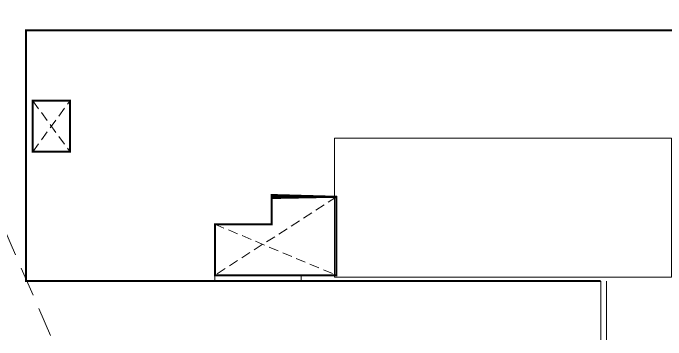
# Model space of a CAD drawing. Header units: inches. Extents: x 27644242 to 29761523, y -859349 to 216979.
# Drawn here: x 29145954 to 29162620, y -556043 to -547706 of the extents above; entities that cross this region are included whole.
import ezdxf

# ---------------------------------------------------------------- set-up
doc = ezdxf.new("R2010")
doc.units = ezdxf.units.IN
doc.header["$MEASUREMENT"] = 0
for name, pattern in [('01-Xref Col Podium Lvl-1$0$HIDDEN', [0.375, 0.25, -0.125]), ('DASHED2', [0.375, 0.25, -0.125]), ('HIDDEN', [0.375, 0.25, -0.125])]:
    doc.linetypes.add(name, pattern=pattern)
for name, color, linetype, lineweight in [('AHC-A-DUCT', 14, 'HIDDEN', 5), ('ELEVATION', 40, 'Continuous', 13), ('RVA Site Boundary', 17, 'Continuous', 15), ('WALL', 7, 'Continuous', 20)]:
    doc.layers.add(name, color=color, linetype=linetype, lineweight=lineweight)

msp = doc.modelspace()

# ---------------------------------------------------------------- linework, layer by layer
at = {"layer": 'AHC-A-DUCT', "linetype": 'DASHED2', "ltscale": 1000}
for p, q in [((29146457.81057343, -549943.2065800925), (29147407.80994054, -551242.7467112633)), ((29146457.81057343, -551242.7467112633), (29147407.80994054, -549943.2065800925)), ((29154207.81011103, -552392.7457931616), (29151107.80995258, -554392.7360903953)), ((29151107.8099647, -553092.7458130243), (29154207.81011103, -554392.74671416))]:
    msp.add_line(p, q, dxfattribs=at)
at = {"layer": 'ELEVATION', "ltscale": 500, "const_width": 50}
for points in [[(29160956.24424107, -554542.7198507881), (29146288.37938103, -554542.7198507881), (29146288.37938103, -548142.7466778893), (29216557.71538275, -548142.6024007293), (29216557.7216526, -549317.89095665), (29219832.72690463, -549317.89095665), (29219832.7268967, -548142.8909631332), (29232032.71359762, -548142.8895121929), (29232032.76388859, -554542.8910730899), (29223204.97245162, -554542.9422699846)], [(29151107.80995258, -554392.7467393616), (29151107.8099647, -553092.7458130243), (29152557.80994558, -553092.7458130243), (29152557.8099456, -552392.7457931157), (29154207.81011103, -552392.7457931616), (29154207.81011103, -554392.74671416), (29151107.80995258, -554392.7467393616)]]:
    msp.add_lwpolyline(points, dxfattribs=at)
msp.add_lwpolyline([(29147407.80994054, -551242.7467112633), (29146457.81057343, -551242.7467112633), (29146457.81057343, -549943.2065800925), (29147407.80994054, -549943.2065800925)], close=True, dxfattribs=at)
at = {"layer": 'RVA Site Boundary', "color": 252, "linetype": '01-Xref Col Podium Lvl-1$0$HIDDEN', "ltscale": 3000}
msp.add_lwpolyline([(29191377.86960053, -562406.7238852995), (29184076.51451091, -562823.6059425521), (29175649.71281322, -563590.663533778), (29174949.75143778, -563739.2113753035), (29174210.75082406, -563914.3979308294), (29155164.92501292, -568925.1030111437), (29153475.09267019, -569404.8897866897), (29153338.74502219, -569443.2975065905), (29152823.9068427, -569563.0752589888), (29149610.4306436, -562120.6044362074), (29142149.33482836, -545001.1351011101), (29141568.42284037, -543688.0052500173), (29156842.27464912, -543536.5883457357), (29163391.86616969, -543595.577599214), (29170884.54180675, -543573.4808182927), (29185195.63505236, -543578.77518555), (29209444.00043931, -543597.7421051593)], dxfattribs=at)
at = {"layer": 'WALL', "ltscale": 500}
for p, q in [((29160956.24424107, -554542.719850788), (29160956.24424107, -556042.7092220791)), ((29161106.24424107, -554542.7199477606), (29161106.24424107, -556042.7092220791))]:
    msp.add_line(p, q, dxfattribs=at)
at = {"layer": 'WALL', "color": 4, "ltscale": 500}
msp.add_lwpolyline([(29154157.81011103, -554442.74671416), (29162757.81057427, -554442.74671416), (29162757.81057427, -550892.7466748358), (29154157.81011103, -550892.7466748358)], close=True, dxfattribs=at)
at = {"layer": 'WALL', "ltscale": 500}
msp.add_lwpolyline([(29151107.80995188, -554542.7361648645), (29153307.80995477, -554542.7466716209), (29153307.80995477, -554392.7465971514), (29151107.80995188, -554392.7360903953)], close=True, dxfattribs=at)

doc.saveas('drawing.dxf')
